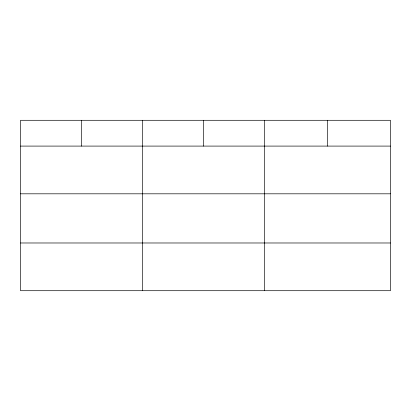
<?xml version="1.0" encoding="UTF-8"?>
<svg xmlns="http://www.w3.org/2000/svg" width="411" height="411" viewBox="0 0 411 411"><rect width="100%" height="100%" fill="white"/><g stroke="black" fill="none" stroke-linecap="round" stroke-linejoin="round"><path stroke-width="0.62" d="M390.45 193.812L390.45 120.295L20.55 120.295L20.55 290.705L390.45 290.705L390.45 193.812L20.55 193.812M20.55 146.09L390.45 146.09M20.55 242.983L390.45 242.983M327.567 120.295L327.567 146.09M264.684 120.295L264.684 290.705M203.65 120.295L203.65 146.09M142.617 120.295L142.617 290.705M81.584 120.295L81.584 146.09"/></g></svg>
